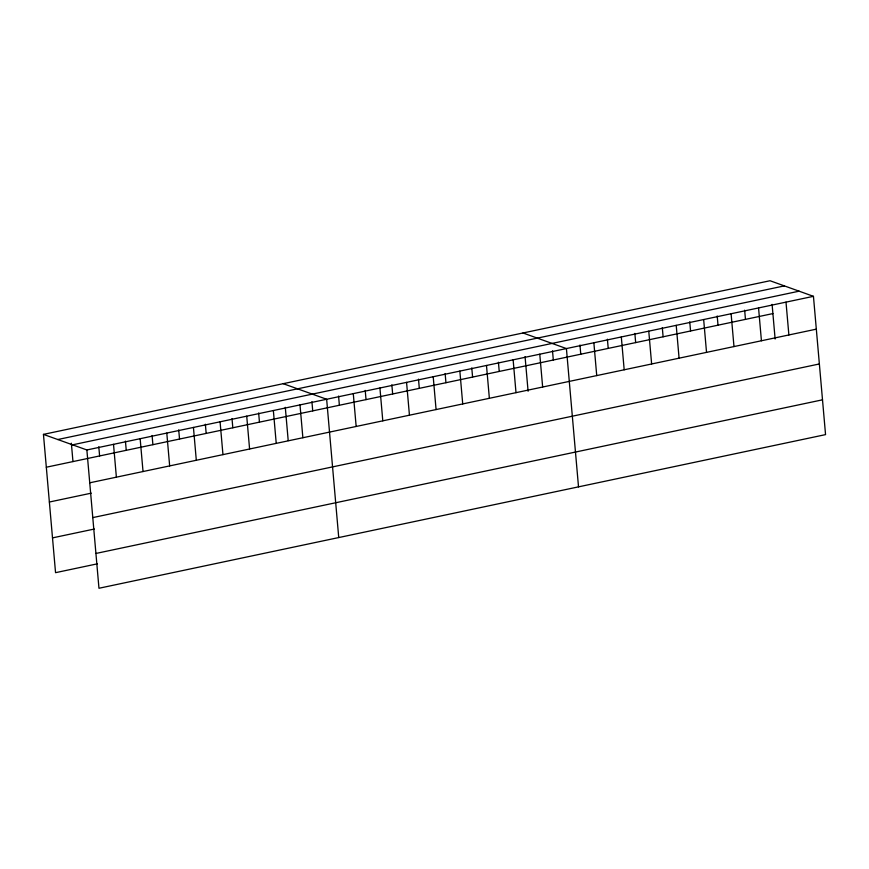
<?xml version="1.0" encoding="UTF-8"?>
<svg xmlns="http://www.w3.org/2000/svg" width="869" height="869" viewBox="0 0 869 869"><rect width="100%" height="100%" fill="white"/><g stroke="black" fill="none" stroke-linecap="round" stroke-linejoin="round"><path stroke-width="1.3" d="M43.45 434.381L770.032 280.741L813.449 296.329L825.55 434.619L98.968 588.259L86.867 449.968L43.45 434.381L55.551 572.671L97.415 563.818M57.778 439.529L784.359 285.89M72.54 444.83L799.122 291.18M86.867 449.968L813.449 296.329M46.318 467.218L772.899 313.579M89.746 482.806L816.328 329.155M49.37 502.021L91.234 493.168M92.787 517.598L819.369 363.959M52.509 537.878L94.373 529.025M95.927 553.455L822.509 399.816M522.997 332.979L566.414 348.567L578.515 486.857M283.218 383.685L326.646 399.262L338.736 537.553M786 302.13L788.878 334.967M772.096 304.378L775.126 339.008M758.55 307.93L761.429 340.767M744.657 310.19L745.461 319.379M731.101 313.742L733.979 346.568M717.207 315.99L718.011 325.18M703.662 319.542L706.53 352.379M689.758 321.791L690.562 330.991M676.212 325.343L679.08 358.18M662.308 327.602L663.112 336.792M648.763 331.154L651.631 363.981M634.859 333.403L635.663 342.592M621.313 336.955L624.181 369.792M607.409 339.203L608.213 348.404M593.864 342.755L596.731 375.593M579.96 345.015L580.764 354.204M552.51 350.815L553.314 360.005M539.768 354.194L542.647 387.031M525.061 356.627L528.091 391.246M513.134 359.831L516.001 392.669M498.426 362.254L499.23 371.443M486.488 365.469L489.366 398.295M471.78 367.891L472.584 377.081M459.853 371.096L462.721 403.933M445.134 373.518L445.938 382.718M433.207 376.733L436.075 409.56M418.5 379.156L419.303 388.345M406.562 382.371L409.44 415.197M391.854 384.793L392.658 393.983M379.927 387.998L382.794 420.835M365.219 390.42L366.023 399.621M353.281 393.635L356.16 426.462M338.573 396.058L339.377 405.247M311.928 401.695L312.731 410.885M300.001 404.9L302.868 437.737M285.293 407.322L288.204 440.605M273.355 410.537L276.233 443.364M258.647 412.96L259.451 422.149M246.72 416.164L249.588 449.001M232.012 418.586L232.816 427.787M220.074 421.802L222.953 454.628M205.366 424.224L206.17 433.414M193.439 427.429L196.307 460.266M178.721 429.862L179.525 439.051M166.794 433.066L169.661 465.903M152.086 435.488L152.89 444.689M140.148 438.704L143.027 471.53M125.44 441.126L126.244 450.316M113.513 444.331L116.381 477.168M98.805 446.753L99.609 455.953M71.356 443.201L72.963 461.58"/></g></svg>
